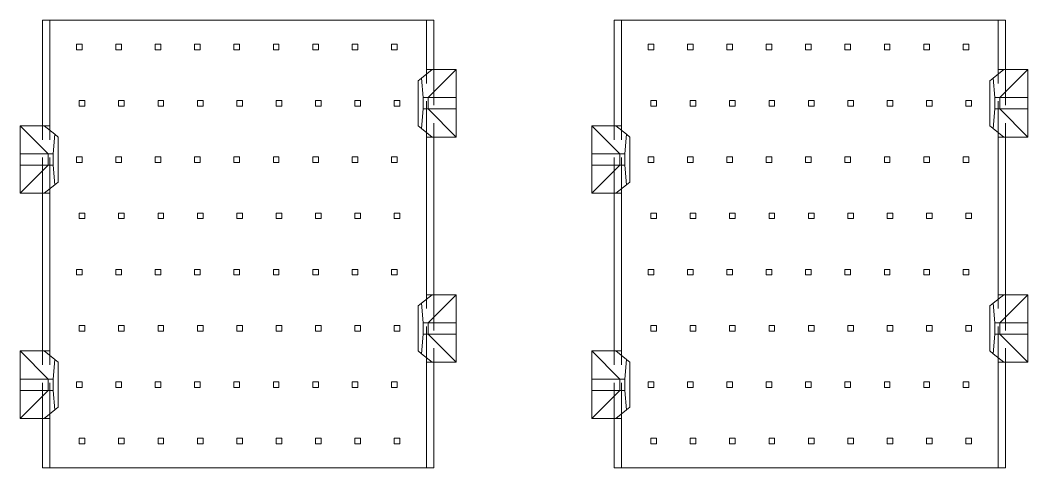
# Model space of a CAD drawing. Header units: millimetres. Extents: x -17 to 589, y 5 to 415.
# Drawn here: x 193.36 to 229.18, y 201.14 to 217.04 of the extents above; entities that cross this region are included whole.
import ezdxf

# ---------------------------------------------------------------- set-up
doc = ezdxf.new("R2010")
doc.units = ezdxf.units.MM
doc.linetypes.add('HIDDEN', pattern=[1.905, 1.27, -0.635])

msp = doc.modelspace()

# ---------------------------------------------------------------- linework, layer by layer
at = {"color": 7, "linetype": 'Continuous', "lineweight": 15}
for p, q in [((194.1619, 217.0439), (194.1619, 213.2939)), ((194.4119, 217.0439), (194.1619, 217.0439)), ((194.4119, 217.0439), (194.4119, 213.2939)), ((207.8119, 217.0439), (194.4119, 217.0439)), ((207.8119, 215.2939), (207.8119, 217.0439)), ((208.0619, 217.0439), (207.8119, 217.0439)), ((208.0619, 217.0439), (208.0619, 215.2939)), ((214.4819, 217.0439), (214.4819, 213.2939)), ((214.7319, 217.0439), (214.4819, 217.0439)), ((214.7319, 217.0439), (214.7319, 213.2939)), ((228.1319, 217.0439), (214.7319, 217.0439)), ((228.1319, 215.2939), (228.1319, 217.0439)), ((228.3819, 217.0439), (228.1319, 217.0439)), ((228.3819, 217.0439), (228.3819, 215.2939)), ((208.0119, 215.2939), (207.6311, 214.9892)), ((207.8119, 215.2939), (208.0119, 215.2939)), ((208.8619, 215.2939), (207.8619, 214.2939)), ((208.0119, 215.2939), (208.8619, 215.2939)), ((208.8619, 215.2939), (208.8619, 214.2939)), ((228.3319, 215.2939), (227.9511, 214.9892)), ((228.1319, 215.2939), (228.3319, 215.2939)), ((229.1819, 215.2939), (228.1819, 214.2939)), ((228.3319, 215.2939), (229.1819, 215.2939)), ((229.1819, 215.2939), (229.1819, 214.2939)), ((207.5119, 214.8939), (207.6311, 214.9892)), ((207.6311, 214.9892), (207.6919, 214.2939)), ((227.8319, 214.8939), (227.9511, 214.9892)), ((227.9511, 214.9892), (228.0119, 214.2939)), ((207.5119, 213.2939), (207.5119, 214.8939)), ((227.8319, 213.2939), (227.8319, 214.8939)), ((207.6919, 214.2939), (207.6919, 213.8939)), ((207.8619, 214.2939), (207.6919, 214.2939)), ((207.8619, 213.8939), (207.8619, 214.2939)), ((208.8619, 214.2939), (207.8619, 214.2939)), ((208.8619, 214.2939), (208.8619, 213.8939)), ((228.0119, 214.2939), (228.0119, 213.8939)), ((228.1819, 214.2939), (228.0119, 214.2939)), ((228.1819, 213.8939), (228.1819, 214.2939)), ((229.1819, 214.2939), (228.1819, 214.2939)), ((229.1819, 214.2939), (229.1819, 213.8939)), ((207.6919, 213.8939), (207.6311, 213.1986)), ((207.6919, 213.8939), (207.8619, 213.8939)), ((207.8619, 213.8939), (208.8619, 212.8939)), ((207.8619, 213.8939), (208.8619, 213.8939)), ((208.8619, 213.8939), (208.8619, 212.8939)), ((228.0119, 213.8939), (227.9511, 213.1986)), ((228.0119, 213.8939), (228.1819, 213.8939)), ((228.1819, 213.8939), (229.1819, 212.8939)), ((228.1819, 213.8939), (229.1819, 213.8939)), ((229.1819, 213.8939), (229.1819, 212.8939)), ((193.3619, 213.2939), (194.2119, 213.2939)), ((194.3619, 212.2939), (193.3619, 213.2939)), ((193.3619, 212.2939), (193.3619, 213.2939)), ((194.5928, 212.9892), (194.2119, 213.2939)), ((194.2119, 213.2939), (194.4119, 213.2939)), ((207.6311, 213.1986), (207.5119, 213.2939)), ((207.6311, 213.1986), (208.0119, 212.8939)), ((213.6819, 213.2939), (214.5319, 213.2939)), ((214.6819, 212.2939), (213.6819, 213.2939)), ((213.6819, 212.2939), (213.6819, 213.2939)), ((214.9128, 212.9892), (214.5319, 213.2939)), ((214.5319, 213.2939), (214.7319, 213.2939)), ((227.9511, 213.1986), (227.8319, 213.2939)), ((227.9511, 213.1986), (228.3319, 212.8939)), ((194.5319, 212.2939), (194.5928, 212.9892)), ((194.5928, 212.9892), (194.7119, 212.8939)), ((194.7119, 212.8939), (194.7119, 211.2939)), ((207.8119, 207.2939), (207.8119, 212.8939)), ((208.0119, 212.8939), (207.8119, 212.8939)), ((208.8619, 212.8939), (208.0119, 212.8939)), ((208.0619, 212.8939), (208.0619, 207.2939)), ((214.8519, 212.2939), (214.9128, 212.9892)), ((214.9128, 212.9892), (215.0319, 212.8939)), ((215.0319, 212.8939), (215.0319, 211.2939)), ((228.1319, 207.2939), (228.1319, 212.8939)), ((228.3319, 212.8939), (228.1319, 212.8939)), ((229.1819, 212.8939), (228.3319, 212.8939)), ((228.3819, 212.8939), (228.3819, 207.2939)), ((193.3619, 211.8939), (193.3619, 212.2939)), ((194.3619, 212.2939), (193.3619, 212.2939)), ((194.5319, 212.2939), (194.3619, 212.2939)), ((194.3619, 212.2939), (194.3619, 211.8939)), ((194.5319, 211.8939), (194.5319, 212.2939)), ((213.6819, 211.8939), (213.6819, 212.2939)), ((214.6819, 212.2939), (213.6819, 212.2939)), ((214.8519, 212.2939), (214.6819, 212.2939)), ((214.6819, 212.2939), (214.6819, 211.8939)), ((214.8519, 211.8939), (214.8519, 212.2939)), ((193.3619, 210.8939), (194.3619, 211.8939)), ((193.3619, 210.8939), (193.3619, 211.8939)), ((193.3619, 211.8939), (194.3619, 211.8939)), ((194.3619, 211.8939), (194.5319, 211.8939)), ((194.5928, 211.1986), (194.5319, 211.8939)), ((213.6819, 211.8939), (214.6819, 211.8939)), ((213.6819, 210.8939), (213.6819, 211.8939)), ((213.6819, 210.8939), (214.6819, 211.8939)), ((214.6819, 211.8939), (214.8519, 211.8939)), ((214.9128, 211.1986), (214.8519, 211.8939)), ((194.5928, 211.1986), (194.2119, 210.8939)), ((194.7119, 211.2939), (194.5928, 211.1986)), ((214.9128, 211.1986), (214.5319, 210.8939)), ((215.0319, 211.2939), (214.9128, 211.1986)), ((194.2119, 210.8939), (193.3619, 210.8939)), ((194.1619, 205.2939), (194.1619, 210.8939)), ((194.4119, 210.8939), (194.2119, 210.8939)), ((194.4119, 210.8939), (194.4119, 205.2939)), ((214.5319, 210.8939), (213.6819, 210.8939)), ((214.4819, 205.2939), (214.4819, 210.8939)), ((214.7319, 210.8939), (214.5319, 210.8939)), ((214.7319, 210.8939), (214.7319, 205.2939)), ((208.0119, 207.2939), (207.6311, 206.9892)), ((207.8119, 207.2939), (208.0119, 207.2939)), ((208.8619, 207.2939), (207.8619, 206.2939)), ((208.0119, 207.2939), (208.8619, 207.2939)), ((208.8619, 207.2939), (208.8619, 206.2939)), ((228.3319, 207.2939), (227.9511, 206.9892)), ((228.1319, 207.2939), (228.3319, 207.2939)), ((229.1819, 207.2939), (228.1819, 206.2939)), ((228.3319, 207.2939), (229.1819, 207.2939)), ((229.1819, 207.2939), (229.1819, 206.2939)), ((207.5119, 206.8939), (207.6311, 206.9892)), ((207.5119, 205.2939), (207.5119, 206.8939)), ((207.6311, 206.9892), (207.6919, 206.2939)), ((227.8319, 206.8939), (227.9511, 206.9892)), ((227.8319, 205.2939), (227.8319, 206.8939)), ((227.9511, 206.9892), (228.0119, 206.2939)), ((207.6919, 206.2939), (207.6919, 205.8939)), ((207.8619, 206.2939), (207.6919, 206.2939)), ((207.8619, 205.8939), (207.8619, 206.2939)), ((208.8619, 206.2939), (207.8619, 206.2939)), ((208.8619, 206.2939), (208.8619, 205.8939)), ((228.1819, 206.2939), (228.0119, 206.2939)), ((228.0119, 206.2939), (228.0119, 205.8939)), ((228.1819, 205.8939), (228.1819, 206.2939)), ((229.1819, 206.2939), (228.1819, 206.2939)), ((229.1819, 206.2939), (229.1819, 205.8939)), ((207.6919, 205.8939), (207.6311, 205.1986)), ((207.6919, 205.8939), (207.8619, 205.8939)), ((207.8619, 205.8939), (208.8619, 205.8939)), ((207.8619, 205.8939), (208.8619, 204.8939)), ((208.8619, 205.8939), (208.8619, 204.8939)), ((228.0119, 205.8939), (227.9511, 205.1986)), ((228.0119, 205.8939), (228.1819, 205.8939)), ((228.1819, 205.8939), (229.1819, 205.8939)), ((228.1819, 205.8939), (229.1819, 204.8939)), ((229.1819, 205.8939), (229.1819, 204.8939)), ((194.3619, 204.2939), (193.3619, 205.2939)), ((193.3619, 204.2939), (193.3619, 205.2939)), ((193.3619, 205.2939), (194.2119, 205.2939)), ((194.2119, 205.2939), (194.5928, 204.9892)), ((194.2119, 205.2939), (194.4119, 205.2939)), ((207.6311, 205.1986), (207.5119, 205.2939)), ((213.6819, 205.2939), (214.5319, 205.2939)), ((214.6819, 204.2939), (213.6819, 205.2939)), ((213.6819, 204.2939), (213.6819, 205.2939)), ((214.5319, 205.2939), (214.9128, 204.9892)), ((214.5319, 205.2939), (214.7319, 205.2939)), ((227.9511, 205.1986), (227.8319, 205.2939)), ((194.5319, 204.2939), (194.5928, 204.9892)), ((194.5928, 204.9892), (194.7119, 204.8939)), ((194.7119, 204.8939), (194.7119, 203.2939)), ((208.0119, 204.8939), (207.6311, 205.1986)), ((207.8119, 201.1439), (207.8119, 204.8939)), ((208.0119, 204.8939), (207.8119, 204.8939)), ((208.8619, 204.8939), (208.0119, 204.8939)), ((208.0619, 204.8939), (208.0619, 201.1439)), ((214.8519, 204.2939), (214.9128, 204.9892)), ((214.9128, 204.9892), (215.0319, 204.8939)), ((215.0319, 204.8939), (215.0319, 203.2939)), ((228.3319, 204.8939), (227.9511, 205.1986)), ((228.1319, 201.1439), (228.1319, 204.8939)), ((228.3319, 204.8939), (228.1319, 204.8939)), ((229.1819, 204.8939), (228.3319, 204.8939)), ((228.3819, 204.8939), (228.3819, 201.1439)), ((193.3619, 203.8939), (193.3619, 204.2939)), ((194.3619, 204.2939), (193.3619, 204.2939)), ((194.5319, 204.2939), (194.3619, 204.2939)), ((194.3619, 204.2939), (194.3619, 203.8939)), ((194.5319, 203.8939), (194.5319, 204.2939)), ((213.6819, 203.8939), (213.6819, 204.2939)), ((214.6819, 204.2939), (213.6819, 204.2939)), ((214.8519, 204.2939), (214.6819, 204.2939)), ((214.6819, 204.2939), (214.6819, 203.8939)), ((214.8519, 203.8939), (214.8519, 204.2939)), ((193.3619, 202.8939), (194.3619, 203.8939)), ((193.3619, 203.8939), (194.3619, 203.8939)), ((193.3619, 202.8939), (193.3619, 203.8939)), ((194.3619, 203.8939), (194.5319, 203.8939)), ((194.5928, 203.1986), (194.5319, 203.8939)), ((213.6819, 202.8939), (214.6819, 203.8939)), ((213.6819, 203.8939), (214.6819, 203.8939)), ((213.6819, 202.8939), (213.6819, 203.8939)), ((214.6819, 203.8939), (214.8519, 203.8939)), ((214.9128, 203.1986), (214.8519, 203.8939)), ((194.2119, 202.8939), (194.5928, 203.1986)), ((194.7119, 203.2939), (194.5928, 203.1986)), ((214.5319, 202.8939), (214.9128, 203.1986)), ((215.0319, 203.2939), (214.9128, 203.1986)), ((194.2119, 202.8939), (193.3619, 202.8939)), ((194.1619, 201.1439), (194.1619, 202.8939)), ((194.4119, 202.8939), (194.2119, 202.8939)), ((194.4119, 202.8939), (194.4119, 201.1439)), ((214.5319, 202.8939), (213.6819, 202.8939)), ((214.4819, 201.1439), (214.4819, 202.8939)), ((214.7319, 202.8939), (214.5319, 202.8939)), ((214.7319, 202.8939), (214.7319, 201.1439)), ((194.1619, 201.1439), (194.4119, 201.1439)), ((194.4119, 201.1439), (207.8119, 201.1439)), ((208.0619, 201.1439), (207.8119, 201.1439)), ((214.4819, 201.1439), (214.7319, 201.1439)), ((214.7319, 201.1439), (228.1319, 201.1439)), ((228.3819, 201.1439), (228.1319, 201.1439))]:
    msp.add_line(p, q, dxfattribs=at)
at = {"color": 7, "linetype": 'HIDDEN', "lineweight": 0}
for p, q in [((195.3619, 216.1939), (195.5619, 216.1939)), ((195.3619, 216.1939), (195.3619, 215.9939)), ((195.5619, 216.1939), (195.5619, 215.9939)), ((196.7619, 216.1939), (196.7619, 215.9939)), ((196.7619, 216.1939), (196.9619, 216.1939)), ((196.9619, 216.1939), (196.9619, 215.9939)), ((198.1619, 216.1939), (198.1619, 215.9939)), ((198.1619, 216.1939), (198.3619, 216.1939)), ((198.3619, 216.1939), (198.3619, 215.9939)), ((199.5619, 216.1939), (199.7619, 216.1939)), ((199.5619, 216.1939), (199.5619, 215.9939)), ((199.7619, 216.1939), (199.7619, 215.9939)), ((200.9619, 216.1939), (201.1619, 216.1939)), ((200.9619, 216.1939), (200.9619, 215.9939)), ((201.1619, 216.1939), (201.1619, 215.9939)), ((202.3619, 216.1939), (202.5619, 216.1939)), ((202.3619, 216.1939), (202.3619, 215.9939)), ((202.5619, 216.1939), (202.5619, 215.9939)), ((203.7619, 216.1939), (203.9619, 216.1939)), ((203.7619, 216.1939), (203.7619, 215.9939)), ((203.9619, 216.1939), (203.9619, 215.9939)), ((205.1619, 216.1939), (205.3619, 216.1939)), ((205.1619, 216.1939), (205.1619, 215.9939)), ((205.3619, 216.1939), (205.3619, 215.9939)), ((206.5619, 216.1939), (206.7619, 216.1939)), ((206.5619, 216.1939), (206.5619, 215.9939)), ((206.7619, 216.1939), (206.7619, 215.9939)), ((215.6819, 216.1939), (215.6819, 215.9939)), ((215.6819, 216.1939), (215.8819, 216.1939)), ((215.8819, 216.1939), (215.8819, 215.9939)), ((217.0819, 216.1939), (217.0819, 215.9939)), ((217.0819, 216.1939), (217.2819, 216.1939)), ((217.2819, 216.1939), (217.2819, 215.9939)), ((218.4819, 216.1939), (218.4819, 215.9939)), ((218.4819, 216.1939), (218.6819, 216.1939)), ((218.6819, 216.1939), (218.6819, 215.9939)), ((219.8819, 216.1939), (219.8819, 215.9939)), ((219.8819, 216.1939), (220.0819, 216.1939)), ((220.0819, 216.1939), (220.0819, 215.9939)), ((221.2819, 216.1939), (221.2819, 215.9939)), ((221.2819, 216.1939), (221.4819, 216.1939)), ((221.4819, 216.1939), (221.4819, 215.9939)), ((222.6819, 216.1939), (222.8819, 216.1939)), ((222.6819, 216.1939), (222.6819, 215.9939)), ((222.8819, 216.1939), (222.8819, 215.9939)), ((224.0819, 216.1939), (224.0819, 215.9939)), ((224.0819, 216.1939), (224.2819, 216.1939)), ((224.2819, 216.1939), (224.2819, 215.9939)), ((225.4819, 216.1939), (225.4819, 215.9939)), ((225.4819, 216.1939), (225.6819, 216.1939)), ((225.6819, 216.1939), (225.6819, 215.9939)), ((226.8819, 216.1939), (226.8819, 215.9939)), ((226.8819, 216.1939), (227.0819, 216.1939)), ((227.0819, 216.1939), (227.0819, 215.9939)), ((195.5619, 215.9939), (195.3619, 215.9939)), ((196.9619, 215.9939), (196.7619, 215.9939)), ((198.3619, 215.9939), (198.1619, 215.9939)), ((199.7619, 215.9939), (199.5619, 215.9939)), ((201.1619, 215.9939), (200.9619, 215.9939)), ((202.5619, 215.9939), (202.3619, 215.9939)), ((203.9619, 215.9939), (203.7619, 215.9939)), ((205.3619, 215.9939), (205.1619, 215.9939)), ((206.7619, 215.9939), (206.5619, 215.9939)), ((215.8819, 215.9939), (215.6819, 215.9939)), ((217.2819, 215.9939), (217.0819, 215.9939)), ((218.6819, 215.9939), (218.4819, 215.9939)), ((220.0819, 215.9939), (219.8819, 215.9939)), ((221.4819, 215.9939), (221.2819, 215.9939)), ((222.8819, 215.9939), (222.6819, 215.9939)), ((224.2819, 215.9939), (224.0819, 215.9939)), ((225.6819, 215.9939), (225.4819, 215.9939)), ((227.0819, 215.9939), (226.8819, 215.9939)), ((207.8119, 212.8939), (207.8119, 215.2939)), ((208.0619, 215.2939), (208.0619, 212.8939)), ((228.1319, 212.8939), (228.1319, 215.2939)), ((228.3819, 215.2939), (228.3819, 212.8939)), ((195.4619, 214.1939), (195.6619, 214.1939)), ((195.4619, 213.9939), (195.4619, 214.1939)), ((195.4619, 213.9939), (195.6619, 213.9939)), ((195.6619, 214.1939), (195.6619, 213.9939)), ((196.8619, 213.9939), (196.8619, 214.1939)), ((196.8619, 214.1939), (197.0619, 214.1939)), ((196.8619, 213.9939), (197.0619, 213.9939)), ((197.0619, 214.1939), (197.0619, 213.9939)), ((198.2619, 214.1939), (198.4619, 214.1939)), ((198.2619, 213.9939), (198.2619, 214.1939)), ((198.2619, 213.9939), (198.4619, 213.9939)), ((198.4619, 214.1939), (198.4619, 213.9939)), ((199.6619, 214.1939), (199.8619, 214.1939)), ((199.6619, 213.9939), (199.6619, 214.1939)), ((199.6619, 213.9939), (199.8619, 213.9939)), ((199.8619, 214.1939), (199.8619, 213.9939)), ((201.0619, 214.1939), (201.2619, 214.1939)), ((201.0619, 213.9939), (201.0619, 214.1939)), ((201.0619, 213.9939), (201.2619, 213.9939)), ((201.2619, 214.1939), (201.2619, 213.9939)), ((202.4619, 214.1939), (202.6619, 214.1939)), ((202.4619, 213.9939), (202.4619, 214.1939)), ((202.4619, 213.9939), (202.6619, 213.9939)), ((202.6619, 214.1939), (202.6619, 213.9939)), ((203.8619, 213.9939), (203.8619, 214.1939)), ((203.8619, 214.1939), (204.0619, 214.1939)), ((203.8619, 213.9939), (204.0619, 213.9939)), ((204.0619, 214.1939), (204.0619, 213.9939)), ((205.2619, 214.1939), (205.4619, 214.1939)), ((205.2619, 213.9939), (205.2619, 214.1939)), ((205.2619, 213.9939), (205.4619, 213.9939)), ((205.4619, 214.1939), (205.4619, 213.9939)), ((206.6619, 213.9939), (206.6619, 214.1939)), ((206.6619, 214.1939), (206.8619, 214.1939)), ((206.6619, 213.9939), (206.8619, 213.9939)), ((206.8619, 214.1939), (206.8619, 213.9939)), ((215.7819, 214.1939), (215.9819, 214.1939)), ((215.7819, 213.9939), (215.7819, 214.1939)), ((215.7819, 213.9939), (215.9819, 213.9939)), ((215.9819, 214.1939), (215.9819, 213.9939)), ((217.1819, 213.9939), (217.1819, 214.1939)), ((217.1819, 214.1939), (217.3819, 214.1939)), ((217.1819, 213.9939), (217.3819, 213.9939)), ((217.3819, 214.1939), (217.3819, 213.9939)), ((218.5819, 214.1939), (218.7819, 214.1939)), ((218.5819, 213.9939), (218.5819, 214.1939)), ((218.5819, 213.9939), (218.7819, 213.9939)), ((218.7819, 214.1939), (218.7819, 213.9939)), ((219.9819, 214.1939), (220.1819, 214.1939)), ((219.9819, 213.9939), (219.9819, 214.1939)), ((219.9819, 213.9939), (220.1819, 213.9939)), ((220.1819, 214.1939), (220.1819, 213.9939)), ((221.3819, 214.1939), (221.5819, 214.1939)), ((221.3819, 213.9939), (221.3819, 214.1939)), ((221.3819, 213.9939), (221.5819, 213.9939)), ((221.5819, 214.1939), (221.5819, 213.9939)), ((222.7819, 214.1939), (222.9819, 214.1939)), ((222.7819, 213.9939), (222.7819, 214.1939)), ((222.7819, 213.9939), (222.9819, 213.9939)), ((222.9819, 214.1939), (222.9819, 213.9939)), ((224.1819, 213.9939), (224.1819, 214.1939)), ((224.1819, 214.1939), (224.3819, 214.1939)), ((224.1819, 213.9939), (224.3819, 213.9939)), ((224.3819, 214.1939), (224.3819, 213.9939)), ((225.5819, 214.1939), (225.7819, 214.1939)), ((225.5819, 213.9939), (225.5819, 214.1939)), ((225.5819, 213.9939), (225.7819, 213.9939)), ((225.7819, 214.1939), (225.7819, 213.9939)), ((226.9819, 214.1939), (227.1819, 214.1939)), ((226.9819, 213.9939), (226.9819, 214.1939)), ((226.9819, 213.9939), (227.1819, 213.9939)), ((227.1819, 214.1939), (227.1819, 213.9939)), ((194.1619, 210.8939), (194.1619, 213.2939)), ((194.4119, 210.8939), (194.4119, 213.2939)), ((214.4819, 210.8939), (214.4819, 213.2939)), ((214.7319, 210.8939), (214.7319, 213.2939)), ((195.3619, 212.1939), (195.5619, 212.1939)), ((195.3619, 212.1939), (195.3619, 211.9939)), ((195.5619, 212.1939), (195.5619, 211.9939)), ((196.7619, 212.1939), (196.9619, 212.1939)), ((196.7619, 212.1939), (196.7619, 211.9939)), ((196.9619, 212.1939), (196.9619, 211.9939)), ((198.1619, 212.1939), (198.1619, 211.9939)), ((198.1619, 212.1939), (198.3619, 212.1939)), ((198.3619, 212.1939), (198.3619, 211.9939)), ((199.5619, 212.1939), (199.5619, 211.9939)), ((199.5619, 212.1939), (199.7619, 212.1939)), ((199.7619, 212.1939), (199.7619, 211.9939)), ((200.9619, 212.1939), (200.9619, 211.9939)), ((200.9619, 212.1939), (201.1619, 212.1939)), ((201.1619, 212.1939), (201.1619, 211.9939)), ((202.3619, 212.1939), (202.3619, 211.9939)), ((202.3619, 212.1939), (202.5619, 212.1939)), ((202.5619, 212.1939), (202.5619, 211.9939)), ((203.7619, 212.1939), (203.7619, 211.9939)), ((203.7619, 212.1939), (203.9619, 212.1939)), ((203.9619, 212.1939), (203.9619, 211.9939)), ((205.1619, 212.1939), (205.1619, 211.9939)), ((205.1619, 212.1939), (205.3619, 212.1939)), ((205.3619, 212.1939), (205.3619, 211.9939)), ((206.5619, 212.1939), (206.7619, 212.1939)), ((206.5619, 212.1939), (206.5619, 211.9939)), ((206.7619, 212.1939), (206.7619, 211.9939)), ((215.6819, 212.1939), (215.6819, 211.9939)), ((215.6819, 212.1939), (215.8819, 212.1939)), ((215.8819, 212.1939), (215.8819, 211.9939)), ((217.0819, 212.1939), (217.0819, 211.9939)), ((217.0819, 212.1939), (217.2819, 212.1939)), ((217.2819, 212.1939), (217.2819, 211.9939)), ((218.4819, 212.1939), (218.4819, 211.9939)), ((218.4819, 212.1939), (218.6819, 212.1939)), ((218.6819, 212.1939), (218.6819, 211.9939)), ((219.8819, 212.1939), (219.8819, 211.9939)), ((219.8819, 212.1939), (220.0819, 212.1939)), ((220.0819, 212.1939), (220.0819, 211.9939)), ((221.2819, 212.1939), (221.2819, 211.9939)), ((221.2819, 212.1939), (221.4819, 212.1939)), ((221.4819, 212.1939), (221.4819, 211.9939)), ((222.6819, 212.1939), (222.8819, 212.1939)), ((222.6819, 212.1939), (222.6819, 211.9939)), ((222.8819, 212.1939), (222.8819, 211.9939)), ((224.0819, 212.1939), (224.2819, 212.1939)), ((224.0819, 212.1939), (224.0819, 211.9939)), ((224.2819, 212.1939), (224.2819, 211.9939)), ((225.4819, 212.1939), (225.4819, 211.9939)), ((225.4819, 212.1939), (225.6819, 212.1939)), ((225.6819, 212.1939), (225.6819, 211.9939)), ((226.8819, 212.1939), (227.0819, 212.1939)), ((226.8819, 212.1939), (226.8819, 211.9939)), ((227.0819, 212.1939), (227.0819, 211.9939)), ((195.5619, 211.9939), (195.3619, 211.9939)), ((196.9619, 211.9939), (196.7619, 211.9939)), ((198.3619, 211.9939), (198.1619, 211.9939)), ((199.7619, 211.9939), (199.5619, 211.9939)), ((201.1619, 211.9939), (200.9619, 211.9939)), ((202.5619, 211.9939), (202.3619, 211.9939)), ((203.9619, 211.9939), (203.7619, 211.9939)), ((205.3619, 211.9939), (205.1619, 211.9939)), ((206.7619, 211.9939), (206.5619, 211.9939)), ((215.8819, 211.9939), (215.6819, 211.9939)), ((217.2819, 211.9939), (217.0819, 211.9939)), ((218.6819, 211.9939), (218.4819, 211.9939)), ((220.0819, 211.9939), (219.8819, 211.9939)), ((221.4819, 211.9939), (221.2819, 211.9939)), ((222.8819, 211.9939), (222.6819, 211.9939)), ((224.2819, 211.9939), (224.0819, 211.9939)), ((225.6819, 211.9939), (225.4819, 211.9939)), ((227.0819, 211.9939), (226.8819, 211.9939)), ((195.4619, 210.1939), (195.6619, 210.1939)), ((195.4619, 209.9939), (195.4619, 210.1939)), ((195.4619, 209.9939), (195.6619, 209.9939)), ((195.6619, 210.1939), (195.6619, 209.9939)), ((196.8619, 209.9939), (196.8619, 210.1939)), ((196.8619, 210.1939), (197.0619, 210.1939)), ((196.8619, 209.9939), (197.0619, 209.9939)), ((197.0619, 210.1939), (197.0619, 209.9939)), ((198.2619, 210.1939), (198.4619, 210.1939)), ((198.2619, 209.9939), (198.2619, 210.1939)), ((198.2619, 209.9939), (198.4619, 209.9939)), ((198.4619, 210.1939), (198.4619, 209.9939)), ((199.6619, 210.1939), (199.8619, 210.1939)), ((199.6619, 209.9939), (199.6619, 210.1939)), ((199.6619, 209.9939), (199.8619, 209.9939)), ((199.8619, 210.1939), (199.8619, 209.9939)), ((201.0619, 209.9939), (201.0619, 210.1939)), ((201.0619, 210.1939), (201.2619, 210.1939)), ((201.0619, 209.9939), (201.2619, 209.9939)), ((201.2619, 210.1939), (201.2619, 209.9939)), ((202.4619, 210.1939), (202.6619, 210.1939)), ((202.4619, 209.9939), (202.4619, 210.1939)), ((202.4619, 209.9939), (202.6619, 209.9939)), ((202.6619, 210.1939), (202.6619, 209.9939)), ((203.8619, 209.9939), (203.8619, 210.1939)), ((203.8619, 210.1939), (204.0619, 210.1939)), ((203.8619, 209.9939), (204.0619, 209.9939)), ((204.0619, 210.1939), (204.0619, 209.9939)), ((205.2619, 209.9939), (205.2619, 210.1939)), ((205.2619, 210.1939), (205.4619, 210.1939)), ((205.2619, 209.9939), (205.4619, 209.9939)), ((205.4619, 210.1939), (205.4619, 209.9939)), ((206.6619, 210.1939), (206.8619, 210.1939)), ((206.6619, 209.9939), (206.6619, 210.1939)), ((206.6619, 209.9939), (206.8619, 209.9939)), ((206.8619, 210.1939), (206.8619, 209.9939)), ((215.7819, 210.1939), (215.9819, 210.1939)), ((215.7819, 209.9939), (215.7819, 210.1939)), ((215.7819, 209.9939), (215.9819, 209.9939)), ((215.9819, 210.1939), (215.9819, 209.9939)), ((217.1819, 210.1939), (217.3819, 210.1939)), ((217.1819, 209.9939), (217.1819, 210.1939)), ((217.1819, 209.9939), (217.3819, 209.9939)), ((217.3819, 210.1939), (217.3819, 209.9939)), ((218.5819, 210.1939), (218.7819, 210.1939)), ((218.5819, 209.9939), (218.5819, 210.1939)), ((218.5819, 209.9939), (218.7819, 209.9939)), ((218.7819, 210.1939), (218.7819, 209.9939)), ((219.9819, 210.1939), (220.1819, 210.1939)), ((219.9819, 209.9939), (219.9819, 210.1939)), ((219.9819, 209.9939), (220.1819, 209.9939)), ((220.1819, 210.1939), (220.1819, 209.9939)), ((221.3819, 210.1939), (221.5819, 210.1939)), ((221.3819, 209.9939), (221.3819, 210.1939)), ((221.3819, 209.9939), (221.5819, 209.9939)), ((221.5819, 210.1939), (221.5819, 209.9939)), ((222.7819, 210.1939), (222.9819, 210.1939)), ((222.7819, 209.9939), (222.7819, 210.1939)), ((222.7819, 209.9939), (222.9819, 209.9939)), ((222.9819, 210.1939), (222.9819, 209.9939)), ((224.1819, 209.9939), (224.1819, 210.1939)), ((224.1819, 210.1939), (224.3819, 210.1939)), ((224.1819, 209.9939), (224.3819, 209.9939)), ((224.3819, 210.1939), (224.3819, 209.9939)), ((225.5819, 209.9939), (225.5819, 210.1939)), ((225.5819, 210.1939), (225.7819, 210.1939)), ((225.5819, 209.9939), (225.7819, 209.9939)), ((225.7819, 210.1939), (225.7819, 209.9939)), ((226.9819, 210.1939), (227.1819, 210.1939)), ((226.9819, 209.9939), (226.9819, 210.1939)), ((226.9819, 209.9939), (227.1819, 209.9939)), ((227.1819, 210.1939), (227.1819, 209.9939)), ((195.3619, 208.1939), (195.5619, 208.1939)), ((195.3619, 208.1939), (195.3619, 207.9939)), ((195.5619, 208.1939), (195.5619, 207.9939)), ((196.7619, 208.1939), (196.9619, 208.1939)), ((196.7619, 208.1939), (196.7619, 207.9939)), ((196.9619, 208.1939), (196.9619, 207.9939)), ((198.1619, 208.1939), (198.3619, 208.1939)), ((198.1619, 208.1939), (198.1619, 207.9939)), ((198.3619, 208.1939), (198.3619, 207.9939)), ((199.5619, 208.1939), (199.7619, 208.1939)), ((199.5619, 208.1939), (199.5619, 207.9939)), ((199.7619, 208.1939), (199.7619, 207.9939)), ((200.9619, 208.1939), (201.1619, 208.1939)), ((200.9619, 208.1939), (200.9619, 207.9939)), ((201.1619, 208.1939), (201.1619, 207.9939)), ((202.3619, 208.1939), (202.5619, 208.1939)), ((202.3619, 208.1939), (202.3619, 207.9939)), ((202.5619, 208.1939), (202.5619, 207.9939)), ((203.7619, 208.1939), (203.7619, 207.9939)), ((203.7619, 208.1939), (203.9619, 208.1939)), ((203.9619, 208.1939), (203.9619, 207.9939)), ((205.1619, 208.1939), (205.1619, 207.9939)), ((205.1619, 208.1939), (205.3619, 208.1939)), ((205.3619, 208.1939), (205.3619, 207.9939)), ((206.5619, 208.1939), (206.7619, 208.1939)), ((206.5619, 208.1939), (206.5619, 207.9939)), ((206.7619, 208.1939), (206.7619, 207.9939)), ((215.6819, 208.1939), (215.8819, 208.1939)), ((215.6819, 208.1939), (215.6819, 207.9939)), ((215.8819, 208.1939), (215.8819, 207.9939)), ((217.0819, 208.1939), (217.0819, 207.9939)), ((217.0819, 208.1939), (217.2819, 208.1939)), ((217.2819, 208.1939), (217.2819, 207.9939)), ((218.4819, 208.1939), (218.6819, 208.1939)), ((218.4819, 208.1939), (218.4819, 207.9939)), ((218.6819, 208.1939), (218.6819, 207.9939)), ((219.8819, 208.1939), (219.8819, 207.9939)), ((219.8819, 208.1939), (220.0819, 208.1939)), ((220.0819, 208.1939), (220.0819, 207.9939)), ((221.2819, 208.1939), (221.2819, 207.9939)), ((221.2819, 208.1939), (221.4819, 208.1939)), ((221.4819, 208.1939), (221.4819, 207.9939)), ((222.6819, 208.1939), (222.8819, 208.1939)), ((222.6819, 208.1939), (222.6819, 207.9939)), ((222.8819, 208.1939), (222.8819, 207.9939)), ((224.0819, 208.1939), (224.0819, 207.9939)), ((224.0819, 208.1939), (224.2819, 208.1939)), ((224.2819, 208.1939), (224.2819, 207.9939)), ((225.4819, 208.1939), (225.4819, 207.9939)), ((225.4819, 208.1939), (225.6819, 208.1939)), ((225.6819, 208.1939), (225.6819, 207.9939)), ((226.8819, 208.1939), (226.8819, 207.9939)), ((226.8819, 208.1939), (227.0819, 208.1939)), ((227.0819, 208.1939), (227.0819, 207.9939)), ((195.5619, 207.9939), (195.3619, 207.9939)), ((196.9619, 207.9939), (196.7619, 207.9939)), ((198.3619, 207.9939), (198.1619, 207.9939)), ((199.7619, 207.9939), (199.5619, 207.9939)), ((201.1619, 207.9939), (200.9619, 207.9939)), ((202.5619, 207.9939), (202.3619, 207.9939)), ((203.9619, 207.9939), (203.7619, 207.9939)), ((205.3619, 207.9939), (205.1619, 207.9939)), ((206.7619, 207.9939), (206.5619, 207.9939)), ((215.8819, 207.9939), (215.6819, 207.9939)), ((217.2819, 207.9939), (217.0819, 207.9939)), ((218.6819, 207.9939), (218.4819, 207.9939)), ((220.0819, 207.9939), (219.8819, 207.9939)), ((221.4819, 207.9939), (221.2819, 207.9939)), ((222.8819, 207.9939), (222.6819, 207.9939)), ((224.2819, 207.9939), (224.0819, 207.9939)), ((225.6819, 207.9939), (225.4819, 207.9939)), ((227.0819, 207.9939), (226.8819, 207.9939)), ((207.8119, 204.8939), (207.8119, 207.2939)), ((208.0619, 207.2939), (208.0619, 204.8939)), ((228.1319, 204.8939), (228.1319, 207.2939)), ((228.3819, 207.2939), (228.3819, 204.8939)), ((195.4619, 205.9939), (195.4619, 206.1939)), ((195.4619, 206.1939), (195.6619, 206.1939)), ((195.4619, 205.9939), (195.6619, 205.9939)), ((195.6619, 206.1939), (195.6619, 205.9939)), ((196.8619, 205.9939), (196.8619, 206.1939)), ((196.8619, 206.1939), (197.0619, 206.1939)), ((196.8619, 205.9939), (197.0619, 205.9939)), ((197.0619, 206.1939), (197.0619, 205.9939)), ((198.2619, 205.9939), (198.2619, 206.1939)), ((198.2619, 206.1939), (198.4619, 206.1939)), ((198.2619, 205.9939), (198.4619, 205.9939)), ((198.4619, 206.1939), (198.4619, 205.9939)), ((199.6619, 205.9939), (199.6619, 206.1939)), ((199.6619, 206.1939), (199.8619, 206.1939)), ((199.6619, 205.9939), (199.8619, 205.9939)), ((199.8619, 206.1939), (199.8619, 205.9939)), ((201.0619, 205.9939), (201.0619, 206.1939)), ((201.0619, 206.1939), (201.2619, 206.1939)), ((201.0619, 205.9939), (201.2619, 205.9939)), ((201.2619, 206.1939), (201.2619, 205.9939)), ((202.4619, 205.9939), (202.4619, 206.1939)), ((202.4619, 206.1939), (202.6619, 206.1939)), ((202.4619, 205.9939), (202.6619, 205.9939)), ((202.6619, 206.1939), (202.6619, 205.9939)), ((203.8619, 205.9939), (203.8619, 206.1939)), ((203.8619, 206.1939), (204.0619, 206.1939)), ((203.8619, 205.9939), (204.0619, 205.9939)), ((204.0619, 206.1939), (204.0619, 205.9939)), ((205.2619, 205.9939), (205.2619, 206.1939)), ((205.2619, 206.1939), (205.4619, 206.1939)), ((205.2619, 205.9939), (205.4619, 205.9939)), ((205.4619, 206.1939), (205.4619, 205.9939)), ((206.6619, 206.1939), (206.8619, 206.1939)), ((206.6619, 205.9939), (206.6619, 206.1939)), ((206.6619, 205.9939), (206.8619, 205.9939)), ((206.8619, 206.1939), (206.8619, 205.9939)), ((215.7819, 205.9939), (215.7819, 206.1939)), ((215.7819, 206.1939), (215.9819, 206.1939)), ((215.7819, 205.9939), (215.9819, 205.9939)), ((215.9819, 206.1939), (215.9819, 205.9939)), ((217.1819, 205.9939), (217.1819, 206.1939)), ((217.1819, 206.1939), (217.3819, 206.1939)), ((217.1819, 205.9939), (217.3819, 205.9939)), ((217.3819, 206.1939), (217.3819, 205.9939)), ((218.5819, 205.9939), (218.5819, 206.1939)), ((218.5819, 206.1939), (218.7819, 206.1939)), ((218.5819, 205.9939), (218.7819, 205.9939)), ((218.7819, 206.1939), (218.7819, 205.9939)), ((219.9819, 205.9939), (219.9819, 206.1939)), ((219.9819, 206.1939), (220.1819, 206.1939)), ((219.9819, 205.9939), (220.1819, 205.9939)), ((220.1819, 206.1939), (220.1819, 205.9939)), ((221.3819, 205.9939), (221.3819, 206.1939)), ((221.3819, 206.1939), (221.5819, 206.1939)), ((221.3819, 205.9939), (221.5819, 205.9939)), ((221.5819, 206.1939), (221.5819, 205.9939)), ((222.7819, 205.9939), (222.7819, 206.1939)), ((222.7819, 206.1939), (222.9819, 206.1939)), ((222.7819, 205.9939), (222.9819, 205.9939)), ((222.9819, 206.1939), (222.9819, 205.9939)), ((224.1819, 205.9939), (224.1819, 206.1939)), ((224.1819, 206.1939), (224.3819, 206.1939)), ((224.1819, 205.9939), (224.3819, 205.9939)), ((224.3819, 206.1939), (224.3819, 205.9939)), ((225.5819, 205.9939), (225.5819, 206.1939)), ((225.5819, 206.1939), (225.7819, 206.1939)), ((225.5819, 205.9939), (225.7819, 205.9939)), ((225.7819, 206.1939), (225.7819, 205.9939)), ((226.9819, 205.9939), (226.9819, 206.1939)), ((226.9819, 206.1939), (227.1819, 206.1939)), ((226.9819, 205.9939), (227.1819, 205.9939)), ((227.1819, 206.1939), (227.1819, 205.9939)), ((194.1619, 202.8939), (194.1619, 205.2939)), ((194.4119, 202.8939), (194.4119, 205.2939)), ((214.4819, 202.8939), (214.4819, 205.2939)), ((214.7319, 202.8939), (214.7319, 205.2939)), ((195.3619, 204.1939), (195.5619, 204.1939)), ((195.3619, 204.1939), (195.3619, 203.9939)), ((195.5619, 204.1939), (195.5619, 203.9939)), ((196.7619, 204.1939), (196.9619, 204.1939)), ((196.7619, 204.1939), (196.7619, 203.9939)), ((196.9619, 204.1939), (196.9619, 203.9939)), ((198.1619, 204.1939), (198.3619, 204.1939)), ((198.1619, 204.1939), (198.1619, 203.9939)), ((198.3619, 204.1939), (198.3619, 203.9939)), ((199.5619, 204.1939), (199.7619, 204.1939)), ((199.5619, 204.1939), (199.5619, 203.9939)), ((199.7619, 204.1939), (199.7619, 203.9939)), ((200.9619, 204.1939), (201.1619, 204.1939)), ((200.9619, 204.1939), (200.9619, 203.9939)), ((201.1619, 204.1939), (201.1619, 203.9939)), ((202.3619, 204.1939), (202.5619, 204.1939)), ((202.3619, 204.1939), (202.3619, 203.9939)), ((202.5619, 204.1939), (202.5619, 203.9939)), ((203.7619, 204.1939), (203.7619, 203.9939)), ((203.7619, 204.1939), (203.9619, 204.1939)), ((203.9619, 204.1939), (203.9619, 203.9939)), ((205.1619, 204.1939), (205.3619, 204.1939)), ((205.1619, 204.1939), (205.1619, 203.9939)), ((205.3619, 204.1939), (205.3619, 203.9939)), ((206.5619, 204.1939), (206.7619, 204.1939)), ((206.5619, 204.1939), (206.5619, 203.9939)), ((206.7619, 204.1939), (206.7619, 203.9939)), ((215.6819, 204.1939), (215.6819, 203.9939)), ((215.6819, 204.1939), (215.8819, 204.1939)), ((215.8819, 204.1939), (215.8819, 203.9939)), ((217.0819, 204.1939), (217.2819, 204.1939)), ((217.0819, 204.1939), (217.0819, 203.9939)), ((217.2819, 204.1939), (217.2819, 203.9939)), ((218.4819, 204.1939), (218.4819, 203.9939)), ((218.4819, 204.1939), (218.6819, 204.1939)), ((218.6819, 204.1939), (218.6819, 203.9939)), ((219.8819, 204.1939), (219.8819, 203.9939)), ((219.8819, 204.1939), (220.0819, 204.1939)), ((220.0819, 204.1939), (220.0819, 203.9939)), ((221.2819, 204.1939), (221.2819, 203.9939)), ((221.2819, 204.1939), (221.4819, 204.1939)), ((221.4819, 204.1939), (221.4819, 203.9939)), ((222.6819, 204.1939), (222.6819, 203.9939)), ((222.6819, 204.1939), (222.8819, 204.1939)), ((222.8819, 204.1939), (222.8819, 203.9939)), ((224.0819, 204.1939), (224.0819, 203.9939)), ((224.0819, 204.1939), (224.2819, 204.1939)), ((224.2819, 204.1939), (224.2819, 203.9939)), ((225.4819, 204.1939), (225.4819, 203.9939)), ((225.4819, 204.1939), (225.6819, 204.1939)), ((225.6819, 204.1939), (225.6819, 203.9939)), ((226.8819, 204.1939), (227.0819, 204.1939)), ((226.8819, 204.1939), (226.8819, 203.9939)), ((227.0819, 204.1939), (227.0819, 203.9939)), ((195.5619, 203.9939), (195.3619, 203.9939)), ((196.9619, 203.9939), (196.7619, 203.9939)), ((198.3619, 203.9939), (198.1619, 203.9939)), ((199.7619, 203.9939), (199.5619, 203.9939)), ((201.1619, 203.9939), (200.9619, 203.9939)), ((202.5619, 203.9939), (202.3619, 203.9939)), ((203.9619, 203.9939), (203.7619, 203.9939)), ((205.3619, 203.9939), (205.1619, 203.9939)), ((206.7619, 203.9939), (206.5619, 203.9939)), ((215.8819, 203.9939), (215.6819, 203.9939)), ((217.2819, 203.9939), (217.0819, 203.9939)), ((218.6819, 203.9939), (218.4819, 203.9939)), ((220.0819, 203.9939), (219.8819, 203.9939)), ((221.4819, 203.9939), (221.2819, 203.9939)), ((222.8819, 203.9939), (222.6819, 203.9939)), ((224.2819, 203.9939), (224.0819, 203.9939)), ((225.6819, 203.9939), (225.4819, 203.9939)), ((227.0819, 203.9939), (226.8819, 203.9939)), ((195.4619, 202.1939), (195.6619, 202.1939)), ((195.4619, 201.9939), (195.4619, 202.1939)), ((195.6619, 202.1939), (195.6619, 201.9939)), ((196.8619, 201.9939), (196.8619, 202.1939)), ((196.8619, 202.1939), (197.0619, 202.1939)), ((197.0619, 202.1939), (197.0619, 201.9939)), ((198.2619, 202.1939), (198.4619, 202.1939)), ((198.2619, 201.9939), (198.2619, 202.1939)), ((198.4619, 202.1939), (198.4619, 201.9939)), ((199.6619, 201.9939), (199.6619, 202.1939)), ((199.6619, 202.1939), (199.8619, 202.1939)), ((199.8619, 202.1939), (199.8619, 201.9939)), ((201.0619, 201.9939), (201.0619, 202.1939)), ((201.0619, 202.1939), (201.2619, 202.1939)), ((201.2619, 202.1939), (201.2619, 201.9939)), ((202.4619, 201.9939), (202.4619, 202.1939)), ((202.4619, 202.1939), (202.6619, 202.1939)), ((202.6619, 202.1939), (202.6619, 201.9939)), ((203.8619, 201.9939), (203.8619, 202.1939)), ((203.8619, 202.1939), (204.0619, 202.1939)), ((204.0619, 202.1939), (204.0619, 201.9939)), ((205.2619, 201.9939), (205.2619, 202.1939)), ((205.2619, 202.1939), (205.4619, 202.1939)), ((205.4619, 202.1939), (205.4619, 201.9939)), ((206.6619, 202.1939), (206.8619, 202.1939)), ((206.6619, 201.9939), (206.6619, 202.1939)), ((206.8619, 202.1939), (206.8619, 201.9939)), ((215.7819, 201.9939), (215.7819, 202.1939)), ((215.7819, 202.1939), (215.9819, 202.1939)), ((215.9819, 202.1939), (215.9819, 201.9939)), ((217.1819, 201.9939), (217.1819, 202.1939)), ((217.1819, 202.1939), (217.3819, 202.1939)), ((217.3819, 202.1939), (217.3819, 201.9939)), ((218.5819, 201.9939), (218.5819, 202.1939)), ((218.5819, 202.1939), (218.7819, 202.1939)), ((218.7819, 202.1939), (218.7819, 201.9939)), ((219.9819, 201.9939), (219.9819, 202.1939)), ((219.9819, 202.1939), (220.1819, 202.1939)), ((220.1819, 202.1939), (220.1819, 201.9939)), ((221.3819, 201.9939), (221.3819, 202.1939)), ((221.3819, 202.1939), (221.5819, 202.1939)), ((221.5819, 202.1939), (221.5819, 201.9939)), ((222.7819, 202.1939), (222.9819, 202.1939)), ((222.7819, 201.9939), (222.7819, 202.1939)), ((222.9819, 202.1939), (222.9819, 201.9939)), ((224.1819, 201.9939), (224.1819, 202.1939)), ((224.1819, 202.1939), (224.3819, 202.1939)), ((224.3819, 202.1939), (224.3819, 201.9939)), ((225.5819, 201.9939), (225.5819, 202.1939)), ((225.5819, 202.1939), (225.7819, 202.1939)), ((225.7819, 202.1939), (225.7819, 201.9939)), ((226.9819, 201.9939), (226.9819, 202.1939)), ((226.9819, 202.1939), (227.1819, 202.1939)), ((227.1819, 202.1939), (227.1819, 201.9939)), ((195.4619, 201.9939), (195.6619, 201.9939)), ((196.8619, 201.9939), (197.0619, 201.9939)), ((198.2619, 201.9939), (198.4619, 201.9939)), ((199.6619, 201.9939), (199.8619, 201.9939)), ((201.0619, 201.9939), (201.2619, 201.9939)), ((202.4619, 201.9939), (202.6619, 201.9939)), ((203.8619, 201.9939), (204.0619, 201.9939)), ((205.2619, 201.9939), (205.4619, 201.9939)), ((206.6619, 201.9939), (206.8619, 201.9939)), ((215.7819, 201.9939), (215.9819, 201.9939)), ((217.1819, 201.9939), (217.3819, 201.9939)), ((218.5819, 201.9939), (218.7819, 201.9939)), ((219.9819, 201.9939), (220.1819, 201.9939)), ((221.3819, 201.9939), (221.5819, 201.9939)), ((222.7819, 201.9939), (222.9819, 201.9939)), ((224.1819, 201.9939), (224.3819, 201.9939)), ((225.5819, 201.9939), (225.7819, 201.9939)), ((226.9819, 201.9939), (227.1819, 201.9939))]:
    msp.add_line(p, q, dxfattribs=at)

doc.saveas('drawing.dxf')
